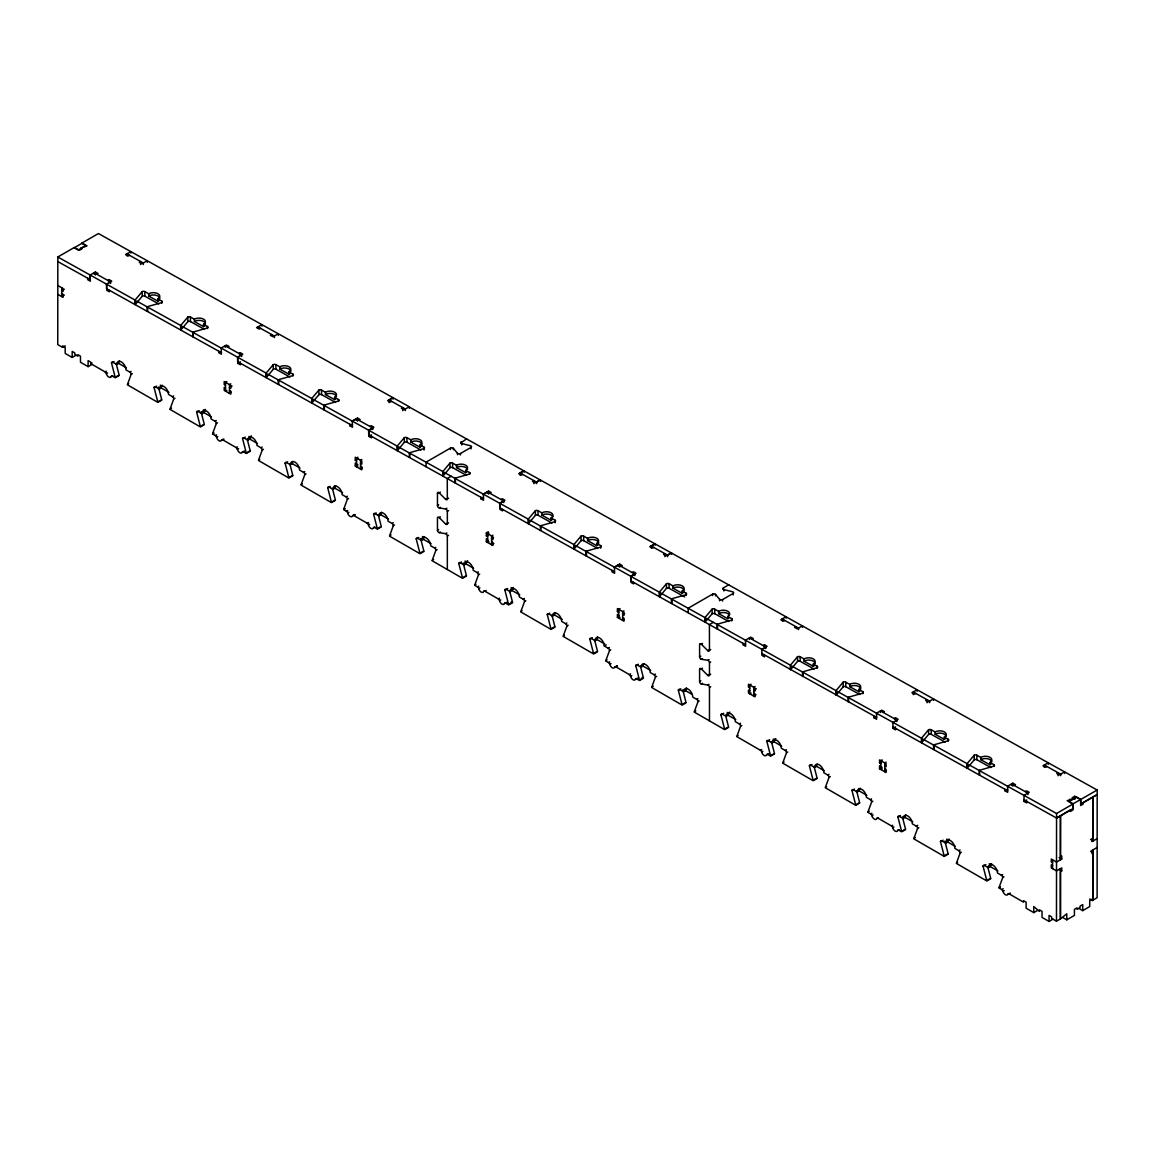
<?xml version="1.0" encoding="UTF-8"?>
<svg xmlns="http://www.w3.org/2000/svg" width="1155" height="1155" viewBox="0 0 1155 1155"><rect width="100%" height="100%" fill="white"/><g stroke="black" fill="none" stroke-linecap="round" stroke-linejoin="round"><path stroke-width="1.5" d="M96.688 274.211L97.987 273.446L95.374 271.988L90.133 275.02L90.191 279.597L57.822 261.564L57.75 344.594L62.558 347.366L65.171 345.85M119.182 375.519L115.255 377.786L112.497 376.198A1.848 1.068 60 0 0 111.255 376.487A3.71 2.137 60 0 1 108.787 377.079A3.71 2.137 60 0 1 106.318 373.628A1.848 1.068 60 0 0 105.076 371.91L90.74 363.623L90.74 362.121L88.112 360.605L88.112 366.655L92.039 364.388M446.884 532.946L445.657 533.653L439.145 532.672A1.848 1.068 60 0 1 437.456 530.26L437.456 518.018A1.848 1.068 60 0 1 439.145 517.541L440.373 516.834M446.884 508.229L445.657 508.936L439.145 507.955A1.848 1.068 60 0 1 437.456 505.529L437.456 493.301L438.683 492.593M709.011 684.294L707.784 685.002L701.287 684.02A1.848 1.068 60 0 1 699.598 681.594L699.598 669.366L700.825 668.658M709.011 659.577L707.784 660.285L701.287 659.303A1.848 1.068 60 0 1 699.598 656.877L699.598 644.634L700.825 643.927M1052.985 919.178L1049.058 921.459L1049.058 915.395L1051.685 916.911L1051.671 918.427L1056.478 921.199L1056.551 818.043L1070.382 809.915L1070.382 811.431L1073.009 809.915L1073.009 803.866L1097.178 790.034L1097.12 897.738L1093.179 900.019L1093.208 849.719M1060.434 868.632L1060.42 918.932L1056.478 921.199M1060.449 859.811L1060.478 815.762L1060.449 856.779L1061.748 856.028L1061.748 859.06L1056.507 862.078L1051.281 859.06L1051.281 862.078L1052.58 862.843M132.392 373.657L131.165 374.364L127.483 384.413L128.71 383.705M174.968 398.23L173.741 398.951L170.059 409L171.532 408.148M217.544 422.817L216.317 423.524L212.621 433.573L213.863 432.865M263.47 449.324L262.243 450.031L258.547 460.08L259.774 459.372M306.046 473.911L304.819 474.618L301.123 484.667L302.35 483.959M348.622 498.484L347.381 499.191L343.699 509.24L344.926 508.532M394.534 525.005L393.306 525.713L389.61 535.761L391.083 534.909M437.11 549.578L435.883 550.285L432.187 560.334L433.659 559.482M479.686 574.165L478.459 574.872L474.763 584.921L475.99 584.213M525.785 600.773L524.558 601.481L520.862 611.529L522.089 610.822M568.173 625.245L566.946 625.952L563.25 636.001L564.477 635.293M610.75 649.832L609.522 650.539L605.826 660.588L607.054 659.88M656.675 676.339L655.434 677.047L651.752 687.095L653.225 686.243M699.237 700.926L698.01 701.634L694.328 711.682L695.801 710.83M741.813 725.499L740.586 726.206L736.904 736.255L738.132 735.547M787.739 752.006L786.512 752.728L782.816 762.762L784.043 762.055M830.315 776.593L829.088 777.301L825.392 787.349L826.619 786.642M872.891 801.166L871.664 801.888L867.968 811.936L869.195 811.214M918.803 827.687L917.575 828.395L913.879 838.443L915.352 837.592M961.379 852.26L960.152 852.967L956.456 863.016L957.683 862.309M1003.955 876.833L1002.728 877.54L999.032 887.589L1000.259 886.881M142.181 291.623L135.323 299.78L135.395 304.357L142.253 296.2L142.181 291.623A1.848 1.054 -0.9 0 1 144.794 291.594L148.735 293.789A6.482 3.682 -0.9 0 1 157.903 293.702A6.482 3.682 -0.9 0 1 157.903 298.9L157.932 301.195L148.764 296.084L148.735 293.789M187.803 317.048L180.945 325.19L181.017 329.781L187.875 321.624L187.803 317.048A1.848 1.054 -0.9 0 1 190.431 317.019L194.358 319.213A6.482 3.682 -0.9 0 1 203.525 319.127A6.482 3.682 -0.9 0 1 203.525 324.324L203.569 326.62L194.386 321.509L194.358 319.213M273.244 364.662L266.386 372.805L266.459 377.382L273.316 369.239L273.244 364.662A1.848 1.054 -0.9 0 1 275.872 364.634L279.799 366.814A6.482 3.682 -0.9 0 1 288.967 366.727A6.482 3.682 -0.9 0 1 288.967 371.924L289.01 374.22L279.828 369.109L279.799 366.814M318.867 390.072L312.009 398.23L312.081 402.806L318.939 394.664L318.867 390.072A1.848 1.054 -0.9 0 1 321.494 390.058L325.421 392.238A6.482 3.682 -0.9 0 1 334.603 392.151A6.482 3.682 -0.9 0 1 334.603 397.349L334.632 399.644L325.465 394.534L325.421 392.238M404.308 437.687L397.45 445.83L397.522 450.407L404.38 442.264L404.308 437.687A1.848 1.054 -0.9 0 1 406.935 437.658L410.862 439.853A6.482 3.682 -0.9 0 1 420.03 439.752A6.482 3.682 -0.9 0 1 420.03 444.964L420.074 447.245L410.891 442.134L410.862 439.853M449.945 463.112L443.087 471.254L443.145 475.831L450.002 467.688L449.945 463.112A1.848 1.054 -0.9 0 1 452.558 463.083L456.485 465.277A6.482 3.682 -0.9 0 1 465.667 465.176A6.482 3.682 -0.9 0 1 465.667 470.388L465.696 472.669L456.528 467.558L456.485 465.277M535.371 510.712L528.514 518.855L528.586 523.432L535.444 515.289L535.371 510.712A1.848 1.054 -0.9 0 1 537.999 510.683L541.926 512.878A6.482 3.682 -0.9 0 1 551.108 512.791A6.482 3.682 -0.9 0 1 551.108 517.989L551.137 520.284L541.969 515.173L541.926 512.878M581.008 536.137L574.151 544.279L574.223 548.856L581.066 540.713L581.008 536.137A1.848 1.054 -0.9 0 1 583.622 536.108L587.563 538.302A6.482 3.682 -0.9 0 1 596.731 538.201A6.482 3.682 -0.9 0 1 596.731 543.413L596.76 545.694L587.592 540.583L587.563 538.302M666.449 583.737L659.592 591.894L659.649 596.471L666.507 588.314L666.449 583.737A1.848 1.054 -0.9 0 1 669.063 583.708L672.99 585.903A6.482 3.682 -0.9 0 1 682.172 585.816A6.482 3.682 -0.9 0 1 682.172 591.014L682.201 593.309L673.033 588.198L672.99 585.903M712.072 609.161L705.214 617.304L705.286 621.895L712.144 613.738L712.072 609.161A1.848 1.054 -0.9 0 1 714.685 609.133L718.627 611.327A6.482 3.682 -0.9 0 1 727.794 611.24A6.482 3.682 -0.9 0 1 727.794 616.438L727.838 618.734L718.655 613.623L718.627 611.327M797.513 656.776L790.655 664.919L790.727 669.496L797.585 661.353L797.513 656.776A1.848 1.054 -0.9 0 1 800.126 656.747L804.068 658.928A6.482 3.682 -0.9 0 1 813.236 658.841A6.482 3.682 -0.9 0 1 813.236 664.038L813.264 666.334L804.097 661.223L804.068 658.928M843.136 682.186L836.278 690.344L836.35 694.92L843.208 686.777L843.136 682.186A1.848 1.054 -0.9 0 1 845.763 682.172L849.69 684.352A6.482 3.682 -0.9 0 1 858.858 684.265A6.482 3.682 -0.9 0 1 858.858 689.463L858.901 691.758L849.719 686.648L849.69 684.352M928.577 729.801L921.719 737.944L921.791 742.521L928.649 734.378L928.577 729.801A1.848 1.054 -0.9 0 1 931.204 729.772L935.131 731.967A6.482 3.682 -0.9 0 1 944.299 731.866A6.482 3.682 -0.9 0 1 944.299 737.078L944.342 739.359L935.16 734.248L935.131 731.967M974.199 755.226L967.341 763.368L967.414 767.945L974.271 759.802L974.199 755.226A1.848 1.054 -0.9 0 1 976.827 755.197L980.754 757.391A6.482 3.682 -0.9 0 1 989.936 757.29A6.482 3.682 -0.9 0 1 989.936 762.502L989.965 764.783L980.797 759.672L980.754 757.391M409.029 406.892L1097.178 790.034M702.514 658.595L701.287 659.303M448.559 510.654L447.332 511.362L447.332 523.59A1.848 1.068 60 0 1 445.657 524.067L439.145 517.541M448.559 535.371L447.332 536.079L447.332 569.516M709.011 674.708L707.784 675.415L701.287 668.889A1.848 1.068 60 0 0 699.598 669.366M57.866 261.579L57.793 257.002L74.295 247.488L79.377 250.317L82.005 248.801L80.691 248.08L87.029 245.9L81.933 243.07L98.42 233.541L409.274 406.748L409.303 408.278M64.334 289.241L61.706 290.757L63.02 291.522L63.02 288.49L57.779 285.473M129.447 255.284L128.133 256.049L125.52 254.591L130.89 251.631L130.919 253.162M64.348 295.059L61.72 296.575L61.72 287.739M107.819 280.42L109.133 279.654L111.746 281.113L106.505 284.144L106.578 288.721L221.269 352.622M62.558 347.366L62.558 345.85L65.171 347.366L65.171 353.416L72.188 357.458L76.115 355.191M90.74 363.623L91.967 362.915M116.135 363.421L119.138 375.057L115.197 377.324L111.515 363.017L114.042 361.544M111.515 363.017A1.848 1.068 60 0 1 112.815 362.251L116.756 364.532L118.72 363.392A6.482 3.739 60 0 1 119.47 360.923M105.076 371.91L106.303 371.203M106.318 373.628L107.545 372.921M111.255 376.487L112.728 375.635M116.756 364.532A6.482 3.739 60 0 1 121.333 361.876A6.482 3.739 60 0 1 125.924 369.831L129.865 372.098L131.093 371.39M158.942 388.903L161.714 399.63L157.773 401.911L154.091 387.589L156.618 386.131M227.752 347.236L229.065 346.486L226.438 345.013L221.197 348.045L221.414 354.224L218.8 352.766L218.771 351.236M260.51 328.323L259.211 329.074L256.583 327.616L261.954 324.656L261.983 326.186M154.091 387.589A1.848 1.068 60 0 1 155.391 386.838L159.332 389.105L161.296 387.979A6.482 3.739 60 0 1 162.321 385.221M238.883 353.444L240.197 352.694L242.824 354.152L237.569 357.169L237.641 361.746L352.333 425.661M271.656 334.531L270.342 335.282L272.97 336.74L278.341 333.795L278.355 335.311M161.758 400.106L157.831 402.373L127.425 384.817M159.332 389.105A6.482 3.739 60 0 1 163.909 386.463A6.482 3.739 60 0 1 168.5 394.404L172.427 396.67L173.669 395.963M237.713 357.242L237.8 363.349L240.413 361.833M226.828 381.554L225.514 382.305L225.514 391.141L226.828 390.376M230.755 383.821L229.455 384.572L229.455 393.407L231.419 392.267M232.068 386.088L229.455 387.604L230.755 388.369L230.755 385.337L224.2 381.554L224.2 384.572L225.514 385.337M201.057 411.7L204.276 424.217L200.349 426.484L196.653 412.176L199.194 410.704M196.653 412.176A1.848 1.068 60 0 1 197.967 411.425L201.908 413.692L203.872 412.552A6.482 3.739 60 0 1 205.561 409.419M204.334 424.679L200.407 426.946L170.002 409.39M201.908 413.692A6.482 3.739 60 0 1 206.485 411.036A6.482 3.739 60 0 1 211.076 418.991L215.003 421.257L216.245 420.55M213.805 433.269L212.578 433.977L215.335 435.565A1.848 1.068 60 0 1 216.577 437.297A3.71 2.137 60 0 0 219.046 440.734A3.71 2.137 60 0 0 221.515 440.142A1.848 1.068 60 0 1 222.756 439.853L223.983 439.145M215.335 435.565L216.562 434.858M216.577 437.297L217.804 436.576M221.515 440.142L222.987 439.29M247.199 439.102L250.202 450.724L246.275 452.991L242.579 438.683L245.279 437.124M242.579 438.683A1.848 1.068 60 0 1 243.893 437.933L247.82 440.199L249.783 439.059A6.482 3.739 60 0 1 251.487 435.926M222.756 439.853L236.14 447.577L237.367 446.87M236.14 447.577A1.848 1.068 60 0 1 237.381 449.309L238.609 448.602M237.381 449.309A3.71 2.137 60 0 0 239.85 452.746A3.71 2.137 60 0 0 242.319 452.154L244.282 451.027M250.26 451.186L246.318 453.467L243.561 451.865A1.848 1.068 60 0 0 242.319 452.154M247.82 440.199A6.482 3.739 60 0 1 252.411 437.557A6.482 3.739 60 0 1 256.988 445.498L260.929 447.765L262.156 447.057M358.815 420.261L360.129 419.51L357.501 418.052L352.261 421.07L352.492 427.249L349.864 425.791L349.835 424.275M392.888 397.623L387.647 400.641L390.274 402.099L391.574 401.348M352.391 421.156L356.332 418.875L372.704 428L372.733 429.53M389.134 402.633L389.091 399.962L393.032 397.695L393.047 399.211M349.864 425.791L352.492 424.275M289.775 463.675L292.778 475.311L288.837 477.578L285.155 463.271L287.696 461.798M285.155 463.271A1.848 1.068 60 0 1 286.469 462.505L290.396 464.786L292.359 463.646A6.482 3.739 60 0 1 292.879 461.509M369.947 426.469L371.26 425.719L373.888 427.177L368.647 430.209L368.705 434.785L483.396 498.686M409.274 406.748L404.033 409.765L401.406 408.307L402.72 407.556L402.763 410.603M372.704 428L368.777 430.281L368.864 436.388L371.491 437.846L371.462 436.316M292.836 475.773L288.894 478.04L258.489 460.484M290.396 464.786A6.482 3.739 60 0 1 294.987 462.13A6.482 3.739 60 0 1 299.564 470.071L303.505 472.352L304.732 471.644M368.864 436.388L371.491 434.872M357.891 457.221L356.577 457.986L356.577 466.808L357.891 466.057M360.519 463.271L361.833 464.036L361.833 461.004L355.278 457.221L355.278 460.253L357.891 458.737M361.833 459.488L360.519 460.253L360.519 469.074L362.15 468.136M356.577 463.776L355.278 463.025L355.278 466.057L357.891 464.541M332.351 488.262L335.354 499.884L331.413 502.151L327.731 487.843L330.272 486.385M327.731 487.843A1.848 1.068 60 0 1 329.031 487.092L332.972 489.359L334.936 488.219A6.482 3.739 60 0 1 335.686 485.764M335.412 500.346L331.471 502.627L301.065 485.071M332.972 489.359A6.482 3.739 60 0 1 337.563 486.717A6.482 3.739 60 0 1 342.14 494.658L346.081 496.924L347.309 496.217M344.869 508.936L343.641 509.644L346.399 511.246A1.848 1.068 60 0 1 347.641 512.964A3.71 2.137 60 0 0 350.109 516.401A3.71 2.137 60 0 0 352.578 515.823A1.848 1.068 60 0 1 353.82 515.52L355.047 514.812M457.496 454.752L457.467 453.323L453.366 448.313A1.848 1.054 -0.9 0 0 450.421 448.097L426.036 462.173L426.094 466.764M461.249 442.712L466.663 438.727M346.399 511.246L347.641 510.524M347.641 512.964L348.868 512.257M352.578 515.823L354.802 514.538M457.467 453.323A1.848 1.054 -0.9 0 0 460.412 453.54L471.009 447.418A1.848 1.054 -0.9 0 0 470.576 445.758L461.668 443.52A1.848 1.054 -0.9 0 1 461.235 441.845M378.263 514.769L381.265 526.391L377.339 528.672L373.643 514.35L376.184 512.892M373.643 514.35A1.848 1.068 60 0 1 374.956 513.6L378.883 515.866L380.847 514.74A6.482 3.739 60 0 1 381.598 512.271M353.82 515.52L367.218 523.258L368.445 522.536M451.201 476.279L447.259 478.545L447.332 498.873A1.848 1.068 60 0 1 445.657 499.35L439.145 492.824A1.848 1.068 60 0 0 437.456 493.301M367.218 523.258A1.848 1.068 60 0 1 368.445 524.976L369.672 524.269M368.445 524.976A3.71 2.137 60 0 0 370.914 528.427A3.71 2.137 60 0 0 373.397 527.835L374.87 526.983M439.145 492.824L440.373 492.117M381.323 526.868L377.396 529.134L374.624 527.532A1.848 1.068 60 0 0 373.397 527.835M378.883 515.866A6.482 3.739 60 0 1 383.474 513.224A6.482 3.739 60 0 1 388.066 521.165L391.993 523.432L393.22 522.724M445.657 499.35L447.375 498.354M447.332 498.873L448.559 498.166M437.456 505.529L438.683 504.822M439.391 507.81L440.373 507.247M489.879 493.301L491.193 492.535L488.565 491.077L483.324 494.109L483.555 500.288L480.928 498.83L480.913 497.3M523.966 470.648L518.711 473.666L521.338 475.138L522.652 474.373M483.469 494.181L487.396 491.915L503.768 501.039L503.797 502.569M520.198 475.283L520.154 472.987L524.096 470.72L524.11 472.251M480.928 498.83L483.555 497.314M420.608 538.461L423.842 550.978L419.915 553.245L416.219 538.937L418.76 537.465M445.657 524.067L446.884 523.359M447.332 523.59L448.559 522.883M437.456 530.26L438.683 529.539M416.219 538.937A1.848 1.068 60 0 1 417.533 538.187L421.46 540.453L423.423 539.313A6.482 3.739 60 0 1 424.448 536.57M439.391 532.542L440.373 531.964M501.025 499.494L502.324 498.743L504.952 500.202L499.711 503.234L499.783 507.81L614.46 571.711M540.338 479.773L535.097 482.804L532.469 481.346L533.783 480.581L533.827 483.642M503.768 501.039L499.841 503.306L499.927 509.413L502.555 510.871L502.526 509.341M520.154 472.987L536.541 482.111L540.468 479.845L540.497 481.375M423.899 551.44L419.972 553.707L389.553 536.151M421.46 540.453A6.482 3.739 60 0 1 426.051 537.797A6.482 3.739 60 0 1 430.642 545.752L434.569 548.019L435.796 547.311M487.655 536.671L486.342 535.92L486.342 532.888L488.305 531.762M488.955 532.888L487.655 533.653L487.655 542.475L488.955 541.724M486.342 535.92L488.305 534.779M492.896 535.169L491.582 535.92L491.582 544.756L493.878 543.428M487.655 539.457L486.342 538.692L486.342 541.724L488.305 540.583M493.546 537.811L491.582 538.952L492.896 539.703L492.896 536.671L486.342 532.888M463.184 563.034L466.418 575.565L462.491 577.832L458.795 563.524L461.495 561.951M458.795 563.524A1.848 1.068 60 0 1 460.109 562.759L464.036 565.026L465.999 563.9A6.482 3.739 60 0 1 467.703 560.767M466.476 576.027L462.534 578.294L432.129 560.738M464.036 565.026A6.482 3.739 60 0 1 468.627 562.384A6.482 3.739 60 0 1 473.218 570.325L477.145 572.606L478.372 571.884M474.705 585.311L477.477 586.913L478.704 586.206M477.477 586.913A1.848 1.068 60 0 1 478.704 588.631L479.931 587.924M478.704 588.631A3.71 2.137 60 0 0 481.173 592.082A3.71 2.137 60 0 0 483.656 591.49L484.883 590.783M483.656 591.49A1.848 1.068 60 0 1 484.883 591.201L486.111 590.479M509.514 590.552L512.517 602.174L508.59 604.44L504.894 590.133L507.68 588.53M504.894 590.133A1.848 1.068 60 0 1 506.208 589.382L510.135 591.649L512.098 590.508A6.482 3.739 60 0 1 513.441 587.548M484.883 591.201L498.281 598.925L499.509 598.218M498.281 598.925A1.848 1.068 60 0 1 499.509 600.643L500.75 599.936M499.509 600.643A3.71 2.137 60 0 0 501.992 604.094A3.71 2.137 60 0 0 504.461 603.502L506.424 602.361M504.461 603.502A1.848 1.068 60 0 1 505.688 603.213L506.93 602.491M510.135 591.649A6.482 3.739 60 0 1 514.726 588.992A6.482 3.739 60 0 1 519.317 596.947L523.244 599.214L524.471 598.507M620.942 566.325L622.256 565.56L619.643 564.102L614.388 567.134L614.619 573.313L612.006 571.855L611.977 570.325M655.188 545.276L655.159 543.745L649.789 546.705L652.402 548.163L653.716 547.398M614.532 567.206L618.459 564.939L634.774 574.021L634.802 575.551M651.261 547.932L651.232 546.026L655.159 543.745M551.917 615.023L554.905 626.645L550.978 628.912L547.282 614.604L549.823 613.146M547.282 614.604A1.848 1.068 60 0 1 548.596 613.854L552.523 616.12L554.501 614.994A6.482 3.739 60 0 1 555.006 612.843M632.088 572.534L633.402 571.768L636.015 573.227L630.774 576.258L630.847 580.835L745.524 644.735M671.402 552.797L666.161 555.829L663.548 554.371L664.847 553.606L664.905 556.667M634.774 574.021L630.847 576.302L630.933 582.409L633.561 583.867L633.532 582.337M651.232 546.026L667.604 555.151L671.546 552.87L671.56 554.4M554.963 627.107L551.036 629.388L520.804 611.933M552.523 616.12A6.482 3.739 60 0 1 557.114 613.478A6.482 3.739 60 0 1 561.705 621.419L565.632 623.686L566.86 622.978M620.033 608.57L618.719 609.32L618.719 618.156L620.033 617.391M624.61 613.478L622.646 614.619L623.96 615.37L623.96 612.352L617.405 608.57L617.405 611.587L619.369 610.461M623.96 610.836L622.646 611.587L622.646 620.423L624.292 619.47M618.719 615.124L617.405 614.373L617.405 617.391L619.369 616.265M594.493 639.596L597.481 651.232L593.555 653.499L589.859 639.191L592.399 637.719M589.859 639.191A1.848 1.068 60 0 1 591.172 638.426L595.099 640.707L597.077 639.567A6.482 3.739 60 0 1 597.814 637.098M595.099 640.707A6.482 3.739 60 0 1 599.69 638.051A6.482 3.739 60 0 1 604.282 646.006L606.245 644.865M597.539 651.694L593.612 653.961L563.207 636.405M604.282 646.006L608.209 648.273L609.436 647.565M719.623 600.802L719.608 599.373L715.508 594.363A1.848 1.054 -0.9 0 0 712.563 594.146L688.163 608.237L688.236 612.814M728.791 584.777L723.377 587.909A1.848 1.054 -0.9 0 0 723.81 589.57L723.824 590.999M605.769 660.992L608.541 662.58L609.768 661.873M608.541 662.58A1.848 1.068 60 0 1 609.782 664.313L611.009 663.591M719.608 599.373A1.848 1.054 -0.9 0 0 722.539 599.589L733.136 593.468A1.848 1.054 -0.9 0 0 732.718 591.808L723.81 589.57M609.782 664.313A3.71 2.137 60 0 0 612.251 667.749A3.71 2.137 60 0 0 614.72 667.157L616.929 665.886M614.72 667.157A1.848 1.068 60 0 1 615.947 666.868L617.434 666.016M640.404 666.117L643.407 677.74L639.466 680.006L635.784 665.699L638.325 664.226M713.342 622.343L709.415 624.61L709.473 650.222A1.848 1.068 60 0 1 707.784 650.698L701.287 644.172A1.848 1.068 60 0 0 699.598 644.634M635.784 665.699A1.848 1.068 60 0 1 637.084 664.948L641.025 667.215L642.989 666.074A6.482 3.739 60 0 1 643.739 663.605M615.947 666.868L629.345 674.592L630.572 673.885M629.345 674.592A1.848 1.068 60 0 1 630.587 676.325L631.814 675.617M630.587 676.325A3.71 2.137 60 0 0 633.056 679.761A3.71 2.137 60 0 0 635.524 679.169L636.997 678.317M635.524 679.169A1.848 1.068 60 0 1 636.766 678.88L637.993 678.173M701.287 644.172L702.514 643.451M641.025 667.215A6.482 3.739 60 0 1 645.616 664.558A6.482 3.739 60 0 1 650.193 672.513L654.134 674.78L655.361 674.072M707.784 650.698L709.257 649.846M709.473 650.222L710.7 649.514M699.598 656.877L700.825 656.17M707.784 675.415A1.848 1.068 60 0 0 709.473 674.939L709.473 662.71L710.7 661.988M752.021 639.35L753.32 638.6L750.707 637.127L745.466 640.159L745.625 646.309L742.997 644.837L742.968 643.321M784.779 620.437L783.465 621.188L780.852 619.73L786.093 616.698L786.122 618.228M701.287 668.889L702.514 668.182M682.749 689.795L685.983 702.327L682.042 704.593L678.36 690.286L680.887 688.813M709.473 674.939L710.7 674.231M699.598 681.594L700.825 680.887M763.152 645.558L764.466 644.808L767.079 646.266L761.838 649.283L761.925 655.39L764.552 656.849L764.523 655.333M795.925 626.645L794.611 627.396L797.224 628.854L802.48 625.837L802.494 627.353M678.36 690.286A1.848 1.068 60 0 1 679.66 689.521L683.601 691.787L685.565 690.661A6.482 3.739 60 0 1 686.59 687.918M701.287 684.02L702.514 683.312M709.473 720.864L709.473 687.427L710.7 686.72M686.027 702.789L682.1 705.055L651.694 687.499M683.601 691.787A6.482 3.739 60 0 1 688.178 689.145A6.482 3.739 60 0 1 692.769 697.086L696.71 699.367L697.938 698.645M751.097 684.236L749.783 684.987L749.783 693.823L751.097 693.058M755.024 686.503L753.724 687.268L753.724 696.09L756.005 694.761M756.337 688.77L753.724 690.286L755.024 691.051L755.024 688.019L748.469 684.236L748.469 687.268L749.783 688.019M725.557 715.277L728.56 726.899L724.618 729.166L720.937 714.858L723.709 713.256M720.937 714.858A1.848 1.068 60 0 1 722.236 714.108L726.177 716.374L728.141 715.234A6.482 3.739 60 0 1 729.83 712.101M728.603 727.361L724.676 729.642L694.271 712.086M726.177 716.374A6.482 3.739 60 0 1 730.754 713.732A6.482 3.739 60 0 1 735.345 721.673L739.272 723.94L740.514 723.232M771.468 741.784L774.471 753.407L770.544 755.688L766.848 741.366L769.634 739.763M766.848 741.366A1.848 1.068 60 0 1 768.162 740.615L772.089 742.882L774.052 741.755A6.482 3.739 60 0 1 775.756 738.623M736.847 736.659L760.409 750.274L761.65 749.566M760.409 750.274A1.848 1.068 60 0 1 761.65 751.992L762.878 751.284M761.65 751.992A3.71 2.137 60 0 0 764.119 755.442A3.71 2.137 60 0 0 766.588 754.85L768.566 753.71M774.529 753.869L770.587 756.15L767.83 754.547A1.848 1.068 60 0 0 766.588 754.85M772.089 742.882A6.482 3.739 60 0 1 776.68 740.24A6.482 3.739 60 0 1 781.271 748.18L785.198 750.447L786.425 749.739M873.974 716.302L874.003 717.832L876.616 716.317M883.084 712.375L884.398 711.624L881.77 710.166L876.53 713.184L876.616 719.291L874.003 717.832M915.843 693.462L914.543 694.213L911.916 692.755L917.157 689.737L917.186 691.268M814.044 766.357L817.047 777.994L813.12 780.26L809.424 765.953L811.965 764.48M894.215 718.583L895.529 717.832L898.157 719.291L892.916 722.698M809.424 765.953A1.848 1.068 60 0 1 810.738 765.188L814.665 767.469L816.628 766.328A6.482 3.739 60 0 1 817.148 764.191M892.902 722.323L893.003 728.415L895.616 726.914M817.105 778.456L813.163 780.722L782.758 763.166M814.665 767.469A6.482 3.739 60 0 1 819.256 764.812A6.482 3.739 60 0 1 823.833 772.767L827.774 775.034L829.001 774.326M882.16 759.903L880.861 760.669L880.861 769.49L882.16 768.739M884.788 765.967L886.102 766.718L886.102 763.686L879.547 759.903L879.547 762.935L882.16 761.419M886.102 762.184L884.788 762.935L884.788 771.757L886.419 770.818M880.861 766.472L879.547 765.707L879.547 768.739L882.16 767.223M856.62 790.944L859.623 802.566L855.682 804.847L852 790.525L854.541 789.067M852 790.525A1.848 1.068 60 0 1 853.314 789.775L857.241 792.041L859.205 790.915A6.482 3.739 60 0 1 860.23 788.158M859.681 803.043L855.74 805.309L825.334 787.753M857.241 792.041A6.482 3.739 60 0 1 861.832 789.399A6.482 3.739 60 0 1 866.409 797.34L870.35 799.607L871.577 798.899M867.91 812.326L870.668 813.928L871.909 813.221M870.668 813.928A1.848 1.068 60 0 1 871.909 815.647L873.137 814.939M871.909 815.647A3.71 2.137 60 0 0 874.378 819.097A3.71 2.137 60 0 0 876.847 818.505L878.334 817.653M902.416 816.989L905.534 829.088L901.607 831.355L897.911 817.047L900.452 815.574M897.911 817.047A1.848 1.068 60 0 1 899.225 816.282L903.152 818.549L905.116 817.422A6.482 3.739 60 0 1 905.867 814.954M876.847 818.505A1.848 1.068 60 0 1 878.089 818.202L891.487 825.941L892.714 825.233M891.487 825.941A1.848 1.068 60 0 1 892.714 827.659L893.941 826.951M892.714 827.659A3.71 2.137 60 0 0 895.183 831.109A3.71 2.137 60 0 0 897.666 830.517L899.139 829.665M905.592 829.55L901.665 831.817L898.893 830.214A1.848 1.068 60 0 0 897.666 830.517M903.152 818.549A6.482 3.739 60 0 1 907.743 815.906A6.482 3.739 60 0 1 912.335 823.847L916.262 826.128L917.734 825.276M1014.148 785.414L1015.462 784.649L1012.834 783.191L1007.593 786.223L1007.68 792.33L1005.067 790.857L1005.038 789.341M1005.067 790.857L1007.68 789.356M1046.921 766.487L1045.607 767.252L1042.979 765.779L1048.235 762.762L1048.249 764.292M1025.279 791.608L1026.593 790.857L1029.221 792.316L1023.98 795.347L1024.066 801.455L1026.694 802.913L1026.665 801.382M944.877 841.143L948.111 853.66L944.184 855.927L940.488 841.62L943.029 840.161M940.488 841.62A1.848 1.068 60 0 1 941.801 840.869L945.728 843.136L947.692 841.995A6.482 3.739 60 0 1 949.035 839.035M1024.066 801.455L1026.694 799.939M948.168 854.123L944.241 856.404L913.822 838.848M945.728 843.136A6.482 3.739 60 0 1 950.32 840.494A6.482 3.739 60 0 1 954.911 848.434L958.838 850.701L960.065 849.993M1073.009 803.866L1069.068 801.599L1076.72 797.181L1080.647 799.448L1080.647 805.511L1083.275 803.995L1083.275 802.48L1097.178 794.582L1080.762 804.14L1080.69 799.563L1074.785 796.271L1072.172 797.787L1073.486 798.524L1067.148 800.689L1073.038 803.967L1073.111 808.558L1056.623 818.072L1024.037 799.924M968.323 764.422L1056.551 813.495L1073.038 803.967M987.684 866.611L990.687 878.233L986.76 880.5L983.064 866.192L985.85 864.59M983.064 866.192A1.848 1.068 60 0 1 984.378 865.427L988.305 867.708L990.268 866.568A6.482 3.739 60 0 1 991.625 863.608M990.745 878.695L986.818 880.962L956.398 863.42M988.305 867.708A6.482 3.739 60 0 1 992.896 865.066A6.482 3.739 60 0 1 997.487 873.007L1001.414 875.273L1002.641 874.566M1000.201 887.285L998.974 887.993L1001.746 889.581A1.848 1.068 60 0 1 1002.973 891.314A3.71 2.137 60 0 0 1005.456 894.75A3.71 2.137 60 0 0 1007.925 894.158A1.848 1.068 60 0 1 1009.152 893.869L1010.38 893.162M1001.746 889.581L1003.219 888.729M1002.973 891.314L1004.2 890.606M1097.149 838.617L1091.894 841.649L1091.894 838.617L1093.208 837.866L1093.208 796.733L1093.208 840.898L1090.58 839.382M1007.925 894.158L1009.152 893.45M1097.149 847.452L1091.894 850.484L1091.894 853.502L1093.208 852.751L1093.208 900.034L1092.341 900.539L1089.714 899.023M1052.58 865.615L1051.281 864.864L1051.281 867.881L1056.507 870.913L1061.748 867.881L1061.748 870.913L1060.449 871.664L1060.449 918.947L1066.772 913.778L1066.772 919.828L1062.845 917.561M1009.152 893.869L1023.503 902.156L1023.503 900.64L1026.116 902.156L1026.116 908.22L1033.768 912.623L1037.695 910.357M1066.772 919.828L1074.424 915.424L1074.424 909.36L1077.052 907.844L1077.052 909.36L1080.084 907.613L1080.084 906.098L1082.711 904.582L1082.711 910.631L1078.77 908.364M1082.711 910.631L1089.714 906.588L1089.714 900.539L1092.341 899.023L1092.341 900.539M465.667 470.388L469.594 472.568L469.623 473.998L455.359 478.098L455.431 482.675M389.091 399.962L405.347 409.014L405.362 410.545M157.903 298.9L161.83 301.094L161.859 303.101M203.525 324.324L207.467 326.519L207.496 328.525M288.967 371.924L292.908 374.119L292.922 375.837M334.603 397.349L338.531 399.543L338.559 401.261M420.03 444.964L423.972 447.144L424.015 450.017M551.108 517.989L555.035 520.183L555.079 522.753M596.731 543.413L600.658 545.608L600.701 548.177M682.172 591.014L686.099 593.208L686.142 595.504M727.794 616.438L731.721 618.632L731.765 620.914M813.236 664.038L817.163 666.233L817.191 668.24M858.858 689.463L862.799 691.657L862.828 693.664M944.299 737.078L948.241 739.258L948.255 740.976M989.936 762.502L993.863 764.682L993.892 766.4M142.253 296.2A1.848 1.054 -0.9 0 1 144.866 296.185L158.812 303.953M187.875 321.624A1.848 1.054 -0.9 0 1 190.488 321.61L204.435 329.363M273.316 369.239A1.848 1.054 -0.9 0 1 275.93 369.21L289.876 376.978M318.939 394.664A1.848 1.054 -0.9 0 1 321.566 394.635L335.499 402.402M404.38 442.264A1.848 1.054 -0.9 0 1 406.993 442.235L420.94 450.002M450.002 467.688A1.848 1.054 -0.9 0 1 452.63 467.66L466.562 475.427M535.444 515.289A1.848 1.054 -0.9 0 1 538.071 515.26L552.003 523.027M581.066 540.713A1.848 1.054 -0.9 0 1 583.694 540.684L597.626 548.452M666.507 588.314A1.848 1.054 -0.9 0 1 669.135 588.299L684.626 596.918M712.144 613.738A1.848 1.054 -0.9 0 1 714.757 613.724L728.704 621.477M797.585 661.353A1.848 1.054 -0.9 0 1 800.198 661.324L814.145 669.091M843.208 686.777A1.848 1.054 -0.9 0 1 845.821 686.749L859.768 694.516M928.649 734.378A1.848 1.054 -0.9 0 1 931.262 734.349L945.209 742.116M974.271 759.802A1.848 1.054 -0.9 0 1 976.899 759.773L990.831 767.541M57.793 257.002L135.005 300.026L135.063 304.602M136.709 301.051L180.628 325.45L180.7 330.027M182.057 326.316L266.069 373.051L266.141 377.627M267.787 374.09L311.691 398.475L311.763 403.052M313.12 399.341L397.132 446.075L397.205 450.652M398.605 446.971L442.755 471.5L442.827 476.077M443.462 471.976L528.196 519.1L528.268 523.691M529.914 520.14L573.833 544.525L573.891 549.101M575.262 545.405L659.274 592.14L659.332 596.716M660.689 593.006L704.897 617.564L704.969 622.141M705.604 618.026L790.338 665.165L790.395 669.741M791.911 666.117L835.96 690.589L836.032 695.166M837.26 691.383L921.401 738.189L921.473 742.766M922.975 739.157L967.024 763.614L967.096 768.191M892.974 726.899L1007.665 790.8M237.8 363.349L240.413 364.807L240.399 363.291M893.003 728.415L895.616 729.888L895.601 728.357M1090.594 851.235L1093.208 852.751M1059.135 857.544L1061.748 859.06M355.278 460.253L356.577 461.004M617.405 611.587L618.719 612.352M879.547 762.935L880.861 763.686M61.706 293.529L63.02 294.294L63.02 297.326L57.779 294.294M225.514 388.109L224.2 387.358L224.2 390.376L230.755 394.158L230.755 391.141L229.455 390.376M360.519 466.057L361.833 466.808L361.833 469.84L355.278 466.057M491.582 541.724L492.896 542.475L492.896 545.506L486.342 541.724M622.646 617.391L623.96 618.156L623.96 621.173L617.405 617.391M749.783 690.791L748.469 690.04L748.469 693.058L755.024 696.855L755.024 693.823L753.724 693.058M884.788 768.739L886.102 769.49L886.102 772.522L879.547 768.739M1059.135 869.397L1061.748 870.913M160.314 385.135L162.278 386.275M203.381 409.996L205.099 410.992M249.047 436.373L251.256 437.644M334.445 485.678L335.426 486.241M422.441 536.483L424.405 537.609M465.017 561.056L467.226 562.341M511.116 587.678L513.325 588.949M597.077 637.3L597.814 637.719M685.81 688.524L686.546 688.957M727.159 712.404L729.368 713.675M773.316 739.056L775.525 740.326M858.959 788.504L859.941 789.067M946.71 839.165L948.934 840.436M989.286 863.738L991.495 865.008M118.72 363.392L126.357 367.81M161.296 387.979L168.933 392.382M203.872 412.552L211.509 416.969M249.783 439.059L257.435 443.477M292.359 463.646L300.011 468.064M334.936 488.219L342.587 492.636M380.847 514.74L388.499 519.144M423.423 539.313L431.075 543.731M465.999 563.9L473.651 568.303M512.098 590.508L519.75 594.926M554.501 614.994L562.139 619.398M597.077 639.567L604.715 643.985M642.989 666.074L650.64 670.492M685.565 690.661L691.686 694.184M728.141 715.234L735.778 719.652M774.052 741.755L781.704 746.159M816.628 766.328L824.28 770.746M859.205 790.915L866.856 795.319M905.116 817.422L912.768 821.84M947.692 841.995L955.344 846.413M990.268 866.568L997.92 870.986M511.29 601.899L512.575 602.636L508.648 604.902L505.688 603.213M642.079 677.408L643.451 678.202L639.524 680.468L636.766 678.88M88.112 366.655L80.475 362.251L80.475 356.188L77.847 354.672L77.847 356.188L74.801 354.441L74.815 352.925L72.188 351.409L72.188 357.458M1049.058 921.459L1042.041 917.402L1042.041 911.353L1039.428 909.837L1039.428 911.353L1033.768 906.574L1033.768 912.623M158.48 387.113L158.711 388.008M761.896 653.485L876.587 717.385M715.523 595.792L715.508 594.363M461.249 442.134L461.264 443.275M1074.785 796.271L1074.843 799.332M1069.761 799.173L1069.819 802.234M1064.636 773.417L1064.607 771.887L1059.366 774.918L1056.738 773.46L1058.052 772.695L1058.096 775.756M1060.709 775.684L1060.68 774.153L1044.293 765.029L1044.337 767.324M1056.551 813.495L1056.623 818.072M1027.936 794.597L1027.907 793.081L1011.52 783.942L1011.549 785.472M1012.834 783.191L1012.877 786.237M979.685 774.788L979.628 770.212L993.863 766.169A1.848 1.054 -0.9 0 0 993.863 764.682M979.195 770.399L979.267 774.976M976.827 755.197L976.899 759.773M933.572 700.392L933.543 698.862L928.302 701.879L925.675 700.421L926.989 699.67L927.032 702.716M934.063 749.364L933.991 744.787L948.241 740.745A1.848 1.054 -0.9 0 0 948.241 739.258M933.572 744.975L933.63 749.552M931.204 729.772L931.262 734.349M929.631 702.659L929.616 701.128L913.23 692.004L913.273 694.675M896.858 721.572L896.843 720.041L880.457 710.917L880.485 712.447M895.529 717.832L895.573 720.879M848.622 701.764L848.55 697.172L862.799 693.144A1.848 1.054 -0.9 0 0 862.799 691.657M848.131 697.36L848.189 701.937M845.763 682.172L845.821 686.749M802.999 676.339L802.927 671.762L817.163 667.72A1.848 1.054 -0.9 0 0 817.163 666.233M802.494 671.936L802.566 676.527M800.126 656.747L800.198 661.324M798.567 629.634L798.538 628.103L782.166 618.979L782.195 620.885M765.794 648.547L765.765 647.017L749.465 637.921L749.48 639.451M764.466 644.808L764.509 647.854M733.136 593.468L733.165 594.912M723.377 588.198L723.391 589.628M722.539 599.589L722.568 601.019M717.558 628.724L717.486 624.148L731.721 620.12A1.848 1.054 -0.9 0 0 731.721 618.632M717.067 624.335L717.125 628.912M714.685 609.133L714.757 613.724M712.563 594.146L712.577 595.576M671.936 603.3L671.864 598.723L686.099 594.695A1.848 1.054 -0.9 0 0 686.099 593.208M671.43 598.911L671.503 603.488M669.063 583.708L669.135 588.299M667.604 555.151L667.633 556.667M619.643 564.102L619.686 567.163M618.459 564.939L618.488 566.47M586.495 555.699L586.422 551.123L600.658 547.095A1.848 1.054 -0.9 0 0 600.658 545.608M585.989 551.31L586.061 555.887M583.622 536.108L583.694 540.684M540.858 530.275L540.8 525.698L555.035 521.67A1.848 1.054 -0.9 0 0 555.035 520.183M540.367 525.886L540.439 530.463M537.999 510.683L538.071 515.26M536.541 482.111L536.57 483.642M488.565 491.077L488.623 494.123M487.396 491.915L487.41 493.43M471.009 447.418L471.023 448.847M461.668 443.52L461.697 444.949M460.412 453.54L460.441 454.969M454.926 478.286L454.998 482.862M453.366 448.313L453.395 449.743M452.558 463.083L452.63 467.66M450.421 448.097L450.45 449.526M409.794 457.25L409.722 452.673L423.972 448.631A1.848 1.054 -0.9 0 0 423.972 447.144M409.303 452.861L409.361 457.438M406.935 437.658L406.993 442.235M357.501 418.052L357.545 421.099M356.332 418.875L356.346 420.406M324.353 409.65L324.295 405.059L338.531 401.03A1.848 1.054 -0.9 0 0 338.531 399.543M323.862 405.246L323.934 409.823M321.494 390.058L321.566 394.635M278.73 384.225L278.658 379.649L292.908 375.606A1.848 1.054 -0.9 0 0 292.908 374.119M278.24 379.822L278.297 384.413M275.872 364.634L275.93 369.21M274.428 337.592L274.414 336.062L258.027 326.937L258.041 328.453M241.669 356.505L241.64 354.975L225.254 345.85L225.283 347.381M240.197 352.694L240.24 355.74M193.289 336.61L193.217 332.034L207.467 328.006A1.848 1.054 -0.9 0 0 207.467 326.519M192.798 332.221L192.856 336.798M190.431 317.019L190.488 321.61M147.291 262.286L147.277 260.756L141.892 263.715L139.279 262.257L140.592 261.492L140.636 264.553M147.667 311.186L147.595 306.609L161.83 302.581A1.848 1.054 -0.9 0 0 161.83 301.094M147.161 306.797L147.234 311.374M144.794 291.594L144.866 296.185M143.364 264.553L143.336 263.037L126.963 253.898L126.992 255.818M110.591 283.48L110.577 281.95L94.19 272.825L94.219 274.341M109.133 279.654L109.176 282.715M109.335 290.252L109.35 291.782L106.736 290.324L106.635 284.217M95.374 271.988L95.417 275.049M90.263 275.092L90.35 281.199L87.737 279.741L87.708 278.211M1052.58 859.811L1052.58 868.632M159.058 300.314A6.482 3.682 -0.9 0 1 157.932 301.195M148.764 296.084A6.482 3.682 -0.9 0 1 155.781 295.204A6.482 3.682 -0.9 0 1 159.838 298.51M204.695 325.739A6.482 3.682 -0.9 0 1 203.569 326.62M194.386 321.509A6.482 3.682 -0.9 0 1 201.403 320.628A6.482 3.682 -0.9 0 1 205.46 323.92M290.136 373.354A6.482 3.682 -0.9 0 1 289.01 374.22M279.828 369.109A6.482 3.682 -0.9 0 1 286.628 368.185A6.482 3.682 -0.9 0 1 290.872 371.26M335.759 398.778A6.482 3.682 -0.9 0 1 334.632 399.644M325.465 394.534A6.482 3.682 -0.9 0 1 332.25 393.61A6.482 3.682 -0.9 0 1 336.509 396.685M410.891 442.134A6.482 3.682 -0.9 0 1 420.074 442.047A6.482 3.682 -0.9 0 1 420.074 447.245M469.594 472.568A1.848 1.054 -0.9 0 1 469.594 474.055M466.822 471.803A6.482 3.682 -0.9 0 1 465.696 472.669M456.528 467.558A6.482 3.682 -0.9 0 1 463.097 466.591A6.482 3.682 -0.9 0 1 467.515 469.45M552.263 519.404A6.482 3.682 -0.9 0 1 551.137 520.284M541.969 515.173A6.482 3.682 -0.9 0 1 548.307 514.163A6.482 3.682 -0.9 0 1 552.855 516.79M587.592 540.583A6.482 3.682 -0.9 0 1 595.042 539.818A6.482 3.682 -0.9 0 1 598.608 543.543M597.886 544.828A6.482 3.682 -0.9 0 1 596.76 545.694M683.327 592.428A6.482 3.682 -0.9 0 1 682.201 593.309M673.033 588.198A6.482 3.682 -0.9 0 1 680.266 587.361A6.482 3.682 -0.9 0 1 684.092 590.884M991.091 763.917A6.482 3.682 -0.9 0 1 989.965 764.783M980.797 759.672A6.482 3.682 -0.9 0 1 987.583 758.748A6.482 3.682 -0.9 0 1 991.842 761.824M945.469 738.493A6.482 3.682 -0.9 0 1 944.342 739.359M935.16 734.248A6.482 3.682 -0.9 0 1 941.96 733.324A6.482 3.682 -0.9 0 1 946.205 736.414M860.027 690.892A6.482 3.682 -0.9 0 1 858.901 691.758M849.719 686.648A6.482 3.682 -0.9 0 1 856.736 685.767A6.482 3.682 -0.9 0 1 860.793 689.073M814.391 665.468A6.482 3.682 -0.9 0 1 813.264 666.334M804.097 661.223A6.482 3.682 -0.9 0 1 811.113 660.342A6.482 3.682 -0.9 0 1 815.17 663.649M728.964 617.853A6.482 3.682 -0.9 0 1 727.838 618.734M718.655 613.623A6.482 3.682 -0.9 0 1 729.426 614.98M1001.414 875.273A1.848 1.068 60 0 1 1002.728 877.54M958.838 850.701A1.848 1.068 60 0 1 960.152 852.967M916.262 826.128A1.848 1.068 60 0 1 917.575 828.395M870.35 799.607A1.848 1.068 60 0 1 871.664 801.888M827.774 775.034A1.848 1.068 60 0 1 829.088 777.301M785.198 750.447A1.848 1.068 60 0 1 786.512 752.728M739.272 723.94A1.848 1.068 60 0 1 740.586 726.206M707.784 685.002A1.848 1.068 60 0 1 709.473 687.427M707.784 660.285A1.848 1.068 60 0 1 709.473 662.71M477.145 572.606A1.848 1.068 60 0 1 478.459 574.872M445.657 533.653A1.848 1.068 60 0 1 447.332 536.079M445.657 508.936A1.848 1.068 60 0 1 447.332 511.362M696.71 699.367A1.848 1.068 60 0 1 698.01 701.634M654.134 674.78A1.848 1.068 60 0 1 655.434 677.047M608.209 648.273A1.848 1.068 60 0 1 609.522 650.539M565.632 623.686A1.848 1.068 60 0 1 566.946 625.952M523.244 599.214A1.848 1.068 60 0 1 524.558 601.481M434.569 548.019A1.848 1.068 60 0 1 435.883 550.285M391.993 523.432A1.848 1.068 60 0 1 393.306 525.713M346.081 496.924A1.848 1.068 60 0 1 347.381 499.191M303.505 472.352A1.848 1.068 60 0 1 304.819 474.618M260.929 447.765A1.848 1.068 60 0 1 262.243 450.031M215.003 421.257A1.848 1.068 60 0 1 216.317 423.524M172.427 396.67A1.848 1.068 60 0 1 173.741 398.951M129.865 372.098A1.848 1.068 60 0 1 131.165 374.364M81.933 243.315L74.281 247.733L78.208 250L85.86 245.582L81.933 243.315"/></g></svg>
